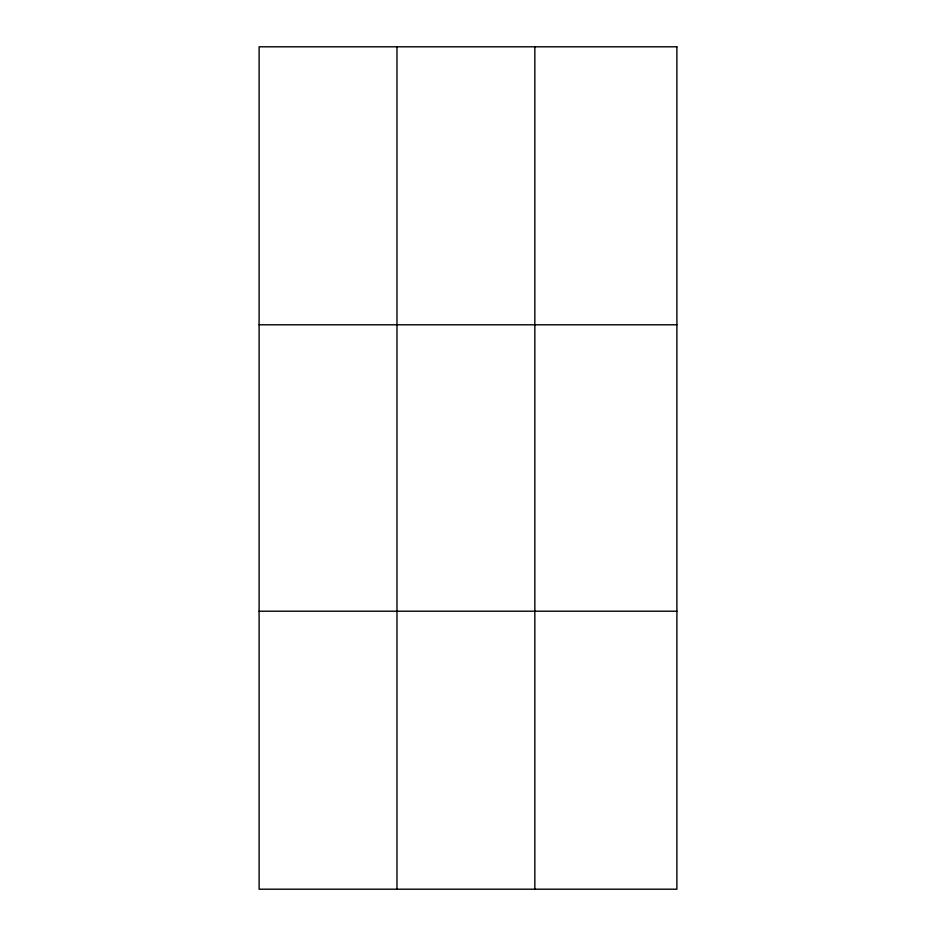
<?xml version="1.0" encoding="UTF-8"?>
<svg xmlns="http://www.w3.org/2000/svg" width="936" height="936" viewBox="0 0 936 936"><rect width="100%" height="100%" fill="white"/><g stroke="black" fill="none" stroke-linecap="round" stroke-linejoin="round"><path stroke-width="1.4" d="M396.981 889.2L396.981 46.8M534.842 889.2L534.842 46.8M259.108 324.792L676.892 324.792M259.108 611.208L676.892 611.208M676.892 46.8L676.892 889.2L259.108 889.2L259.108 46.8L676.892 46.8"/></g></svg>
